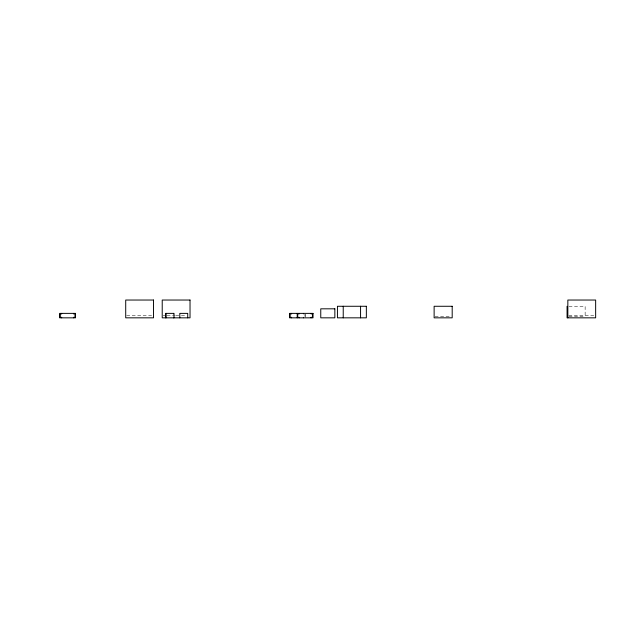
<?xml version="1.0" encoding="UTF-8"?>
<svg xmlns="http://www.w3.org/2000/svg" width="627" height="627" viewBox="0 0 627 627"><rect width="100%" height="100%" fill="white"/><g stroke="black" fill="none" stroke-linecap="round" stroke-linejoin="round"><path stroke-width="0.47" stroke-dasharray="3.13 2.35" d="M568.979 306.274L585.14 306.274L585.14 316.87M126.67 315.608L151.601 315.608M163.177 315.608L166.053 315.608M167.009 315.608L174.682 315.608M175.646 315.608L180.435 315.608M181.399 315.608L186.188 315.608M568.799 315.608L593.73 315.608M435.075 316.392L450.288 316.392M568.979 316.392L585.14 316.392M305.42 314.276L305.42 317.834M304.926 313.884L304.926 316.478"/><path stroke-width="0.94" d="M567.843 317.834L567.843 300.035L595.65 300.035L595.65 317.834L567.074 317.834L567.074 306.274M360.564 306.274L360.564 317.834M343.228 306.274L343.228 317.834M311.055 313.382L311.055 313.884L312.536 313.884L312.536 317.34L311.055 317.34L311.055 317.834M303.444 313.382L303.444 313.884M303.444 317.34L303.444 317.834M299.189 313.382L299.189 313.884L297.707 313.884L297.707 317.34L299.189 317.34L299.189 317.834M297.206 313.382L297.206 317.834M291.579 313.382L291.579 313.884L290.097 313.884L290.097 317.34L291.579 317.34L291.579 317.834M187.716 317.834L187.716 313.382L179.808 313.382L179.808 317.834M174.024 317.834L174.024 313.382L165.583 313.382L165.583 317.834M173.491 313.382L173.491 313.884M173.491 317.34L173.491 317.834M166.116 313.382L166.116 317.834M73.516 313.382L73.516 313.884L74.997 313.884L74.997 317.34L73.516 317.34L73.516 317.834M61.65 313.382L61.65 313.884L60.168 313.884L60.168 317.34L61.65 317.34L61.65 317.834M153.521 300.035L125.713 300.035L125.713 317.834L153.521 317.834L153.521 300.035M190.028 300.035L162.221 300.035L162.221 317.834L190.028 317.834L190.028 300.035M366.348 306.274L337.444 306.274L337.444 317.834L366.348 317.834L366.348 306.274M452.192 306.274L434.127 306.274L434.127 317.834L452.192 317.834L452.192 306.274M334.849 308.821L320.758 308.821L320.758 317.834L334.849 317.834L334.849 308.821M75.491 313.382L59.675 313.382L59.675 317.834L75.491 317.834L75.491 313.382M313.03 313.382L289.596 313.382L289.596 317.834L313.03 317.834L313.03 313.382"/></g></svg>
